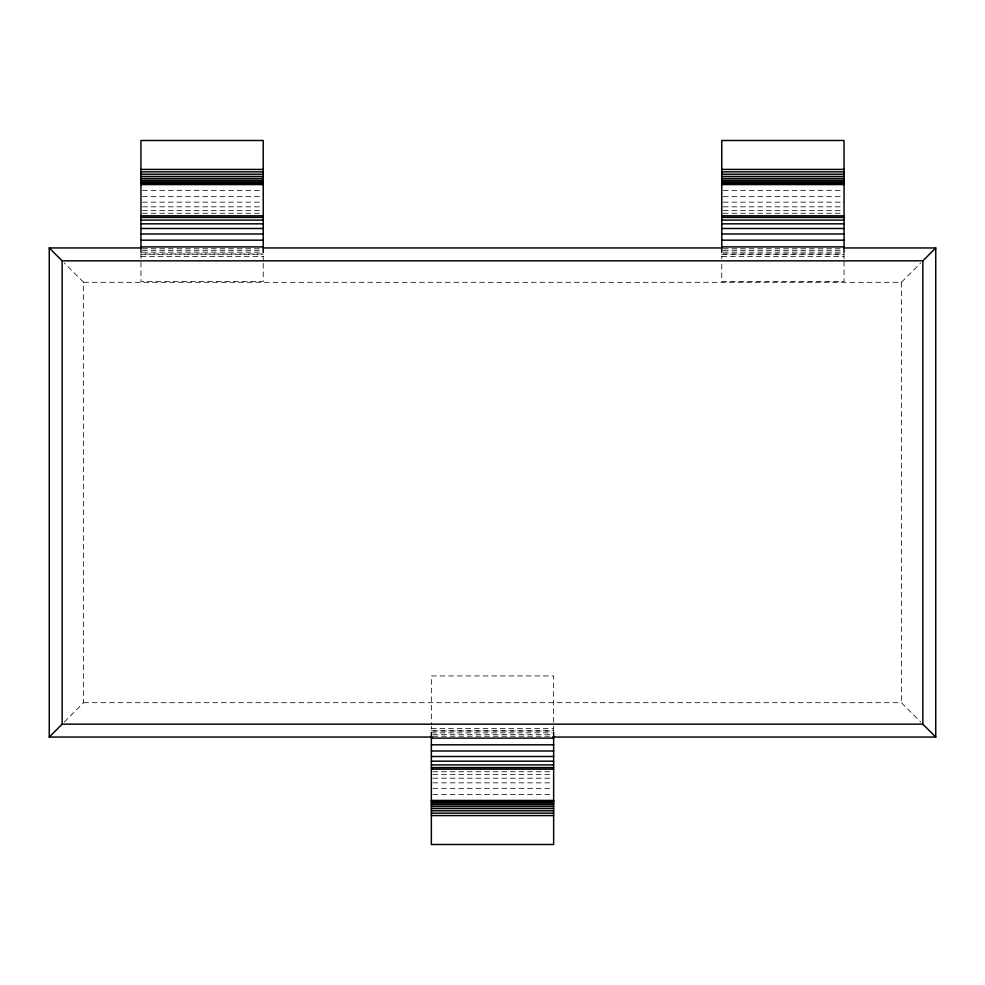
<?xml version="1.0" encoding="UTF-8"?>
<svg xmlns="http://www.w3.org/2000/svg" width="985" height="985" viewBox="0 0 985 985"><rect width="100%" height="100%" fill="white"/><g stroke="black" fill="none" stroke-linecap="round" stroke-linejoin="round"><path stroke-width="0.74" stroke-dasharray="4.92 3.69" d="M64.284 722.017L83.614 702.687L83.614 282.313L64.284 262.983M83.614 282.313L901.386 282.313L920.716 262.983M142.48 190.474L261.702 190.474M723.298 190.474L842.52 190.474M142.48 196.668L261.702 196.668M723.298 196.668L842.52 196.668M142.48 202.159L261.702 202.159M723.298 202.159L844.046 202.159M142.48 206.825L261.702 206.825M723.298 206.825L842.52 206.825M142.48 210.556L261.702 210.556M723.298 210.556L842.52 210.556M142.48 213.252L261.702 213.252M723.298 213.252L842.52 213.252M142.48 248.762L261.702 248.762M723.298 248.762L842.52 248.762M142.48 250.325L263.229 250.325M723.298 250.325L842.52 250.325M142.48 252.16L263.229 252.16M723.298 252.16L844.046 252.16M140.953 254.216L263.229 254.216M721.771 254.216L844.046 254.216M140.953 256.457L263.229 256.457M721.771 256.457L844.046 256.457M83.614 702.687L901.386 702.687L920.716 722.017M431.356 728.543L553.644 728.543M431.356 730.784L553.644 730.784M431.356 732.84L552.105 732.84M432.895 734.675L552.105 734.675M432.895 736.238L552.105 736.238M432.895 771.747L552.105 771.747M432.895 774.444L552.105 774.444M432.895 778.175L552.105 778.175M432.895 782.841L552.105 782.841M432.895 788.332L552.105 788.332M432.895 794.526L552.105 794.526M901.386 282.313L901.386 702.687M844.046 258.809L844.046 253.97L721.771 253.97L721.771 258.809M844.046 261.234L844.046 281.575L721.771 281.575L721.771 262.687M553.644 722.264L553.644 675.919L431.356 675.919L431.356 723.766M553.644 726.191L553.644 731.03L431.356 731.03L431.356 726.191M263.229 261.234L263.229 253.97L140.953 253.97L140.953 281.575L263.229 281.575L263.229 262.687"/><path stroke-width="1.48" d="M49.25 737.051L62.141 724.16L62.141 260.84L49.25 247.949L49.25 737.051L432.477 737.051M552.523 737.051L935.75 737.051L922.859 724.16L922.859 260.84L935.75 247.949L843.406 247.949M140.953 169.42L263.229 169.42M721.771 169.42L844.046 169.42M140.953 171.846L263.229 171.846M721.771 171.846L844.046 171.846M140.953 174.197L263.229 174.197M721.771 174.197L844.046 174.197M140.953 176.438L263.229 176.438M721.771 176.438L844.046 176.438M140.953 178.507L263.229 178.507M721.771 178.507L844.046 178.507M140.953 180.329L263.229 180.329M721.771 180.329L844.046 180.329M140.953 181.893L263.229 181.893M721.771 181.893L844.046 181.893M140.953 183.136L263.229 183.136M721.771 183.136L844.046 183.136M140.953 184.035L263.229 184.035M721.771 184.035L844.046 184.035M140.953 184.564L263.229 184.564M721.771 184.564L844.046 184.564M140.953 215.826L263.229 215.826M721.771 215.826L844.046 215.826M140.953 217.414L263.229 217.414M721.771 217.414L844.046 217.414M140.953 220.098L263.229 220.098M721.771 220.098L844.046 220.098M140.953 223.829L263.229 223.829M721.771 223.829L844.046 223.829M140.953 228.495L263.229 228.495M721.771 228.495L844.046 228.495M140.953 233.999L263.229 233.999M721.771 233.999L844.046 233.999M140.953 240.18L263.229 240.18M721.771 240.18L844.046 240.18M140.953 246.89L263.229 246.89M721.771 246.89L844.046 246.89M49.25 247.949L141.594 247.949M263.18 247.949L721.82 247.949M62.141 260.84L922.859 260.84M62.141 724.16L922.859 724.16M431.356 738.11L553.644 738.11M431.356 744.82L553.644 744.82M431.356 751.001L553.644 751.001M431.356 756.505L553.644 756.505M431.356 761.171L553.644 761.171M431.356 764.902L553.644 764.902M431.356 767.586L553.644 767.586M431.356 769.174L553.644 769.174M431.356 800.436L553.644 800.436M431.356 800.965L553.644 800.965M431.356 801.864L553.644 801.864M431.356 803.107L553.644 803.107M431.356 804.671L553.644 804.671M431.356 806.493L553.644 806.493M431.356 808.562L553.644 808.562M431.356 810.803L553.644 810.803M431.356 813.154L553.644 813.154M431.356 815.58L553.644 815.58M935.75 247.949L935.75 737.051M844.046 252.554L844.046 140.498L721.771 140.498L721.771 252.554M553.644 732.446L553.644 844.502L431.356 844.502L431.356 732.446M263.229 252.554L263.229 140.498L140.953 140.498L140.953 252.554"/></g></svg>
